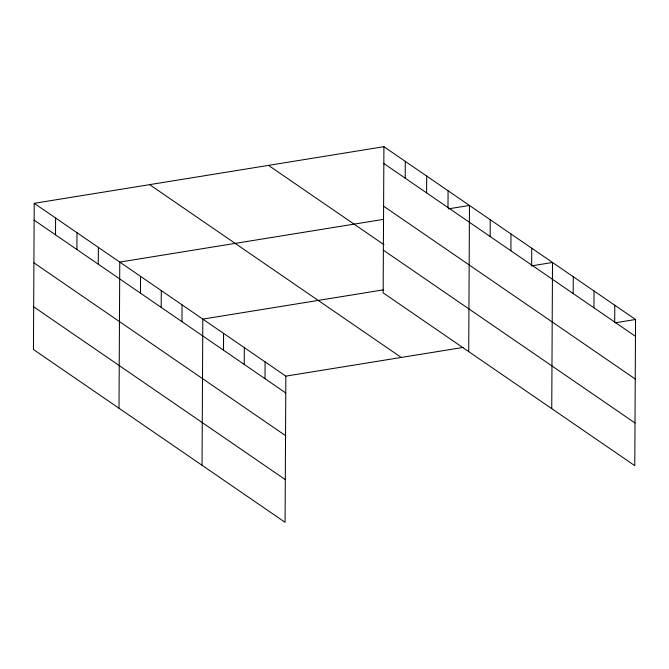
<?xml version="1.0" encoding="UTF-8"?>
<svg xmlns="http://www.w3.org/2000/svg" width="669" height="669" viewBox="0 0 669 669"><rect width="100%" height="100%" fill="white"/><g stroke="black" fill="none" stroke-linecap="round" stroke-linejoin="round"><path stroke-width="1" d="M34.219 203.326L33.45 349.502L285.086 522.313L285.847 376.137L34.219 203.326L383.914 146.687L635.55 319.498L634.781 465.674L383.153 292.863L383.914 146.687M55.519 234.827L55.602 218.019M76.902 249.512L76.994 232.703M98.293 264.205L98.385 247.396M119.007 408.257L119.768 262.081L383.429 219.382M140.44 293.147L140.532 276.339M161.204 307.406L161.288 290.597M181.96 321.664L182.052 304.855M202.046 465.281L202.807 319.113L383.253 289.886M223.479 350.18L223.571 333.371M244.244 364.438L244.327 347.621M264.999 378.687L265.091 361.879M405.213 178.188L405.305 161.38M426.605 192.881L426.697 176.072M447.996 207.566L448.079 190.757M468.71 351.618L469.471 205.45L448.213 208.887M490.143 236.517L490.235 219.7M510.907 250.766L510.991 233.958M531.663 265.024L531.755 248.216M551.749 408.642L552.51 262.474L531.253 265.919M573.182 293.54L573.274 276.732M593.938 307.799L594.03 290.99M614.702 322.057L614.794 305.248M285.847 376.137L463.241 347.412M615.304 322.776L635.55 319.498M383.83 163.504L635.458 336.315M383.605 206.194L635.241 378.997M268.512 165.377L383.964 244.67M383.37 250.173L635.006 422.984M149.613 184.636L401.249 357.447M34.127 220.134L285.763 392.946M33.902 262.825L285.538 435.636M33.676 306.812L285.312 479.623"/></g></svg>
